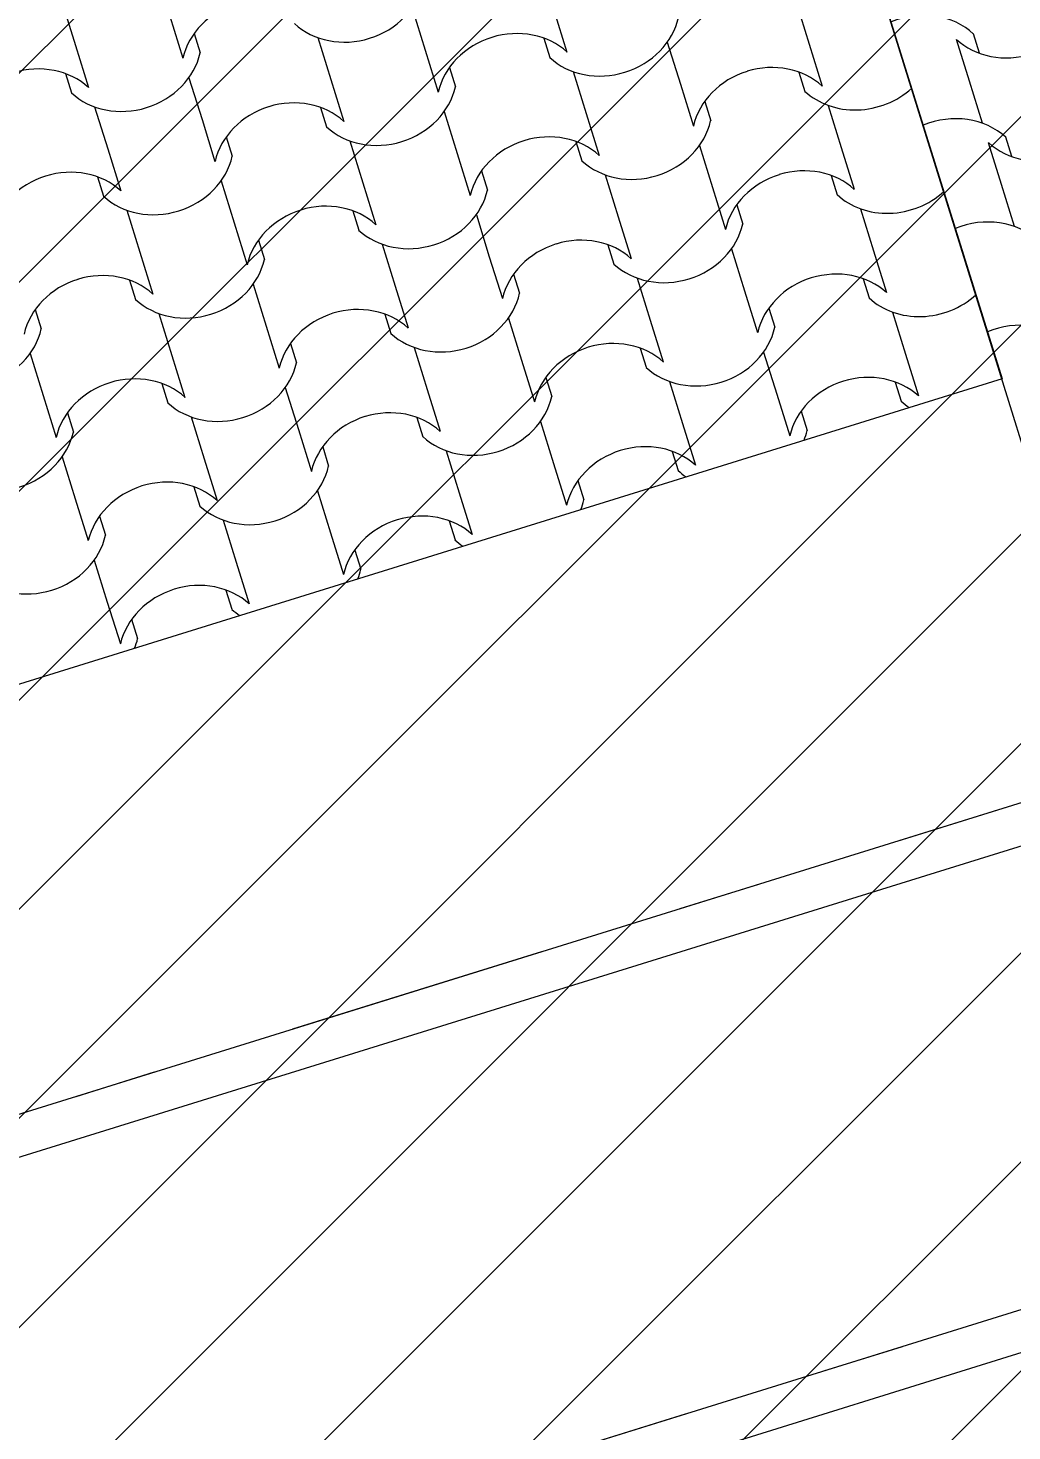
# Model space of a CAD drawing. Header units: metres. Extents: x -111189 to -108577, y -72951 to -72647.
# Drawn here: x -111169.791 to -111168.593, y -72925.406 to -72923.698 of the extents above; entities that cross this region are included whole.
import ezdxf

# ---------------------------------------------------------------- set-up
doc = ezdxf.new("R2010")
doc.units = ezdxf.units.M
doc.header["$MEASUREMENT"] = 0
doc.set_wipeout_variables(frame=1)
doc.linetypes.add('Dot & Dashed', pattern=[0.670278, 0.3175, -0.176389, 0, -0.176389])
doc.linetypes.add('Wipeout_Contour', pattern=[1, 0, -1])
for name, color, linetype in [('00 - Cotas Implantação', 7, 'Continuous'), ('02 - PASSEIOS', 7, 'Continuous'), ('03 - COBERTURA', 7, 'Continuous'), ('05 - VIGA', 7, 'Continuous'), ('13 - IMPLANTAÇÃO (apoio).Layer Apoio', 7, 'Continuous')]:
    doc.layers.add(name, color=color, linetype=linetype)
doc.styles.add('ESTILO_GERADO_2', font='malgunsl.ttf')
doc.dimstyles.new('ESTILO_GERADO__1', dxfattribs={"dimtxt": 0.15, "dimasz": 0.095, "dimexe": 0.18, "dimexo": 0.5, "dimgap": 0, "dimtad": 1, "dimzin": 0, "dimdsep": 46, "dimtxsty": 'ESTILO_GERADO_2', "dimblk": 'ARROWHEAD_2', "dimblk1": 'ARROWHEAD_2', "dimblk2": 'ARROWHEAD_2', "dimcen": 0.09, "dimclrd": 7, "dimclre": 7, "dimclrt": 7, "dimadec": 0, "dimazin": 0, "dimtfac": 1, "dimtdec": 4, "dimtmove": 0, "dimatfit": 3, "dimfxl": 1, "dimtolj": 1, "dimtzin": 0, "dimarcsym": 0})

# ---------------------------------------------------------------- blocks, each defined once
blk = doc.blocks.new('Malha_8_1', base_point=(-111182.45, -72914.5203))
at = {"color": 254, "linetype": 'Wipeout_Contour', "lineweight": 0, "ltscale": 1861428.278801215}
blk.add_wipeout([(-111182.45, -72914.5203), (-111181.1398, -72916.9324), (-111179.283, -72920.3506), (-111178.6992, -72921.4255), (-111173.1932, -72931.5618), (-111171.3979, -72934.867), (-111163.9365, -72948.6033), (-111162.5896, -72948.18), (-111170.1617, -72934.1975), (-111171.9536, -72930.8885), (-111177.4458, -72920.7467), (-111178.0283, -72919.6711), (-111179.8807, -72916.2505), (-111181.0503, -72914.0907)], dxfattribs=at).dxf.layer = '02 - PASSEIOS'
blk = doc.blocks.new('Viga_6_1', base_point=(-111170.7645, -72925.9366))
at = {"layer": '05 - VIGA', "color": 7, "linetype": 'Continuous', "lineweight": 13}
for p, q in [((-111170.7645, -72925.9366), (-111168.2817, -72925.1648)), ((-111170.7496, -72925.9844), (-111168.2668, -72925.2126)), ((-111170.7496, -72925.9844), (-111170.7645, -72925.9366))]:
    blk.add_line(p, q, dxfattribs=at)
at = {"layer": '05 - VIGA', "color": 7, "linetype": 'Dot & Dashed', "lineweight": 13}
blk.add_line((-111170.7645, -72925.9366), (-111168.2817, -72925.1648), dxfattribs=at)
blk = doc.blocks.new('Viga_17_1', base_point=(-111170.9394, -72925.3738))
at = {"layer": '05 - VIGA', "color": 7, "linetype": 'Continuous', "lineweight": 13}
for p, q in [((-111170.9394, -72925.3738), (-111168.4566, -72924.602)), ((-111170.9246, -72925.4216), (-111168.4418, -72924.6498)), ((-111170.9246, -72925.4216), (-111170.9394, -72925.3738))]:
    blk.add_line(p, q, dxfattribs=at)
at = {"layer": '05 - VIGA', "color": 7, "linetype": 'Dot & Dashed', "lineweight": 13}
blk.add_line((-111170.9394, -72925.3738), (-111168.4566, -72924.602), dxfattribs=at)
blk = doc.blocks.new('Cobertura_1_1', base_point=(-111163.2146, -72915.6944))
at = {"layer": '03 - COBERTURA', "color": 253, "linetype": 'Continuous', "lineweight": 9}
for p, q in [((-111169.7488, -72923.6679), (-111169.7329, -72923.7189)), ((-111168.8556, -72923.6661), (-111168.8398, -72923.7171)), ((-111169.6181, -72923.6832), (-111169.6023, -72923.7342)), ((-111169.3232, -72923.6735), (-111169.3074, -72923.7246)), ((-111169.1505, -72923.6758), (-111169.1347, -72923.7268)), ((-111169.7329, -72923.7189), (-111169.7171, -72923.7699)), ((-111169.5886, -72923.7042), (-111169.5813, -72923.7277)), ((-111169.438, -72923.7092), (-111169.4222, -72923.7602)), ((-111169.163, -72923.7099), (-111169.1557, -72923.7333)), ((-111169.0125, -72923.7149), (-111168.9966, -72923.7659)), ((-111168.8398, -72923.7171), (-111168.8239, -72923.7682)), ((-111169.3074, -72923.7246), (-111169.2915, -72923.7756)), ((-111169.7454, -72923.753), (-111169.7381, -72923.7765)), ((-111169.2778, -72923.7456), (-111169.2705, -72923.769)), ((-111169.1273, -72923.7506), (-111169.1114, -72923.8016)), ((-111168.8522, -72923.7512), (-111168.8449, -72923.7747)), ((-111169.5949, -72923.758), (-111169.579, -72923.809)), ((-111169.4222, -72923.7602), (-111169.4063, -72923.8113)), ((-111168.9966, -72923.7659), (-111168.9808, -72923.8169)), ((-111168.967, -72923.7869), (-111168.9597, -72923.8104)), ((-111169.7097, -72923.7937), (-111169.6938, -72923.8447)), ((-111169.4346, -72923.7943), (-111169.4273, -72923.8178)), ((-111169.2841, -72923.7993), (-111169.2683, -72923.8503)), ((-111169.1114, -72923.8016), (-111169.0956, -72923.8526)), ((-111168.8165, -72923.7919), (-111168.8007, -72923.8429)), ((-111169.579, -72923.809), (-111169.5632, -72923.86)), ((-111169.5494, -72923.83), (-111169.5422, -72923.8535)), ((-111169.3989, -72923.835), (-111169.3831, -72923.886)), ((-111169.1239, -72923.8357), (-111169.1166, -72923.8591)), ((-111169.6938, -72923.8447), (-111169.678, -72923.8957)), ((-111169.2683, -72923.8503), (-111169.2524, -72923.9014)), ((-111168.9734, -72923.8407), (-111168.9575, -72923.8917)), ((-111168.8007, -72923.8429), (-111168.7848, -72923.8939)), ((-111169.2387, -72923.8714), (-111169.2314, -72923.8948)), ((-111169.7063, -72923.8788), (-111169.699, -72923.9022)), ((-111169.5558, -72923.8838), (-111169.5399, -72923.9348)), ((-111169.3831, -72923.886), (-111169.3672, -72923.9371)), ((-111169.0882, -72923.8764), (-111169.0723, -72923.9274)), ((-111168.9575, -72923.8917), (-111168.9416, -72923.9427)), ((-111168.8131, -72923.877), (-111168.8058, -72923.9005)), ((-111169.6706, -72923.9195), (-111169.6547, -72923.9705)), ((-111169.3955, -72923.9201), (-111169.3882, -72923.9436)), ((-111169.245, -72923.9251), (-111169.2292, -72923.9761)), ((-111168.9279, -72923.9127), (-111168.9206, -72923.9362)), ((-111168.7774, -72923.9177), (-111168.7616, -72923.9687)), ((-111169.5399, -72923.9348), (-111169.5241, -72923.9858)), ((-111169.0723, -72923.9274), (-111169.0565, -72923.9784)), ((-111169.5103, -72923.9558), (-111169.5031, -72923.9793)), ((-111169.6547, -72923.9705), (-111169.6389, -72924.0215)), ((-111169.3598, -72923.9608), (-111169.344, -72924.0118)), ((-111169.2292, -72923.9761), (-111169.2133, -72924.0271)), ((-111169.0848, -72923.9615), (-111169.0775, -72923.9849)), ((-111168.9343, -72923.9665), (-111168.9184, -72924.0175)), ((-111168.7616, -72923.9687), (-111168.7457, -72924.0197)), ((-111169.6672, -72924.0046), (-111169.6599, -72924.028)), ((-111169.5167, -72924.0096), (-111169.5008, -72924.0606)), ((-111169.1996, -72923.9972), (-111169.1923, -72924.0206)), ((-111169.0491, -72924.0022), (-111169.0332, -72924.0532)), ((-111168.774, -72924.0028), (-111168.7667, -72924.0263)), ((-111169.344, -72924.0118), (-111169.3281, -72924.0628)), ((-111168.9184, -72924.0175), (-111168.9025, -72924.0685)), ((-111169.782, -72924.0403), (-111169.7747, -72924.0637)), ((-111169.6315, -72924.0453), (-111169.6156, -72924.0963)), ((-111168.8888, -72924.0385), (-111168.8815, -72924.062)), ((-111168.7383, -72924.0435), (-111168.7225, -72924.0945)), ((-111169.5008, -72924.0606), (-111169.485, -72924.1116)), ((-111169.3564, -72924.0459), (-111169.3491, -72924.0694)), ((-111169.2059, -72924.0509), (-111169.1901, -72924.1019)), ((-111169.0332, -72924.0532), (-111169.0174, -72924.1042)), ((-111169.7883, -72924.094), (-111169.7725, -72924.145)), ((-111169.6156, -72924.0963), (-111169.5998, -72924.1473)), ((-111169.4712, -72924.0816), (-111169.464, -72924.1051)), ((-111169.3207, -72924.0866), (-111169.3049, -72924.1376)), ((-111169.0457, -72924.0873), (-111169.0384, -72924.1107)), ((-111168.8952, -72924.0923), (-111168.8793, -72924.1433)), ((-111168.7225, -72924.0945), (-111168.7066, -72924.1455)), ((-111169.1901, -72924.1019), (-111169.1742, -72924.1529)), ((-111169.6281, -72924.1304), (-111169.6208, -72924.1538)), ((-111169.1605, -72924.123), (-111169.1532, -72924.1464)), ((-111169.01, -72924.1279), (-111168.9941, -72924.179)), ((-111168.7349, -72924.1286), (-111168.7276, -72924.1521)), ((-111169.7725, -72924.145), (-111169.7566, -72924.196)), ((-111169.4776, -72924.1354), (-111169.4617, -72924.1864)), ((-111169.3049, -72924.1376), (-111169.289, -72924.1886)), ((-111168.8793, -72924.1433), (-111168.8634, -72924.1943)), ((-111168.8497, -72924.1643), (-111168.8424, -72924.1877)), ((-111169.7429, -72924.1661), (-111169.7356, -72924.1895)), ((-111169.5924, -72924.171), (-111169.5765, -72924.2221)), ((-111169.3173, -72924.1717), (-111169.31, -72924.1952)), ((-111169.1668, -72924.1767), (-111169.151, -72924.2277)), ((-111168.9941, -72924.179), (-111168.9783, -72924.23)), ((-111169.4617, -72924.1864), (-111169.4459, -72924.2374)), ((-111169.4321, -72924.2074), (-111169.4248, -72924.2309)), ((-111169.2816, -72924.2124), (-111169.2658, -72924.2634)), ((-111169.0066, -72924.2131), (-111168.9993, -72924.2365)), ((-111169.7492, -72924.2198), (-111169.7334, -72924.2708)), ((-111169.5765, -72924.2221), (-111169.5607, -72924.2731)), ((-111169.151, -72924.2277), (-111169.1351, -72924.2787)), ((-111169.1214, -72924.2487), (-111169.1141, -72924.2722)), ((-111169.589, -72924.2562), (-111169.5817, -72924.2796)), ((-111169.4385, -72924.2611), (-111169.4226, -72924.3122)), ((-111169.2658, -72924.2634), (-111169.2499, -72924.3144)), ((-111169.7334, -72924.2708), (-111169.7175, -72924.3218)), ((-111169.7038, -72924.2918), (-111169.6965, -72924.3153)), ((-111169.5533, -72924.2968), (-111169.5374, -72924.3479)), ((-111169.2782, -72924.2975), (-111169.2709, -72924.321)), ((-111169.4226, -72924.3122), (-111169.4068, -72924.3632)), ((-111169.393, -72924.3332), (-111169.3857, -72924.3566)), ((-111169.7101, -72924.3456), (-111169.6943, -72924.3966)), ((-111169.5374, -72924.3479), (-111169.5216, -72924.3989)), ((-111169.5499, -72924.3819), (-111169.5426, -72924.4054)), ((-111169.6943, -72924.3966), (-111169.6784, -72924.4476)), ((-111169.6647, -72924.4176), (-111169.6574, -72924.4411))]:
    blk.add_line(p, q, dxfattribs=at)
at = {"layer": '03 - COBERTURA', "color": 7, "linetype": 'Continuous', "lineweight": 13, "flags": 128}
for points in [[(-111168.7832, -72923.5516), (-111168.605, -72924.1246)], [(-111168.605, -72924.1246), (-111171.3743, -72924.9854)]]:
    blk.add_lwpolyline(points, dxfattribs=at)
at = {"layer": '03 - COBERTURA', "color": 253, "linetype": 'Continuous', "lineweight": 9}
for centre, major_axis, start_param, end_param in [((-111169.3988, -72923.6331), (0.0878, 0.0273), 3.607672, 5.817106), ((-111169.5127, -72923.7449), (0.0883, 0.0274), 1.573772, 2.670554), ((-111169.088, -72923.6744), (0.0878, 0.0273), 3.607672, 5.817106), ((-111169.2024, -72923.7864), (0.0883, 0.0274), 0.471039, 1.56782), ((-111169.2019, -72923.7862), (0.0883, 0.0274), 1.573772, 2.670554), ((-111169.6704, -72923.7175), (0.0878, 0.0273), 3.607672, 5.817106), ((-111169.7849, -72923.8295), (0.0883, 0.0274), 0.471039, 1.56782), ((-111168.8912, -72923.8276), (0.0883, 0.0274), 1.573772, 2.670554), ((-111168.8917, -72923.8277), (0.0883, 0.0274), 0.471039, 1.56782), ((-111169.3597, -72923.7589), (0.0878, 0.0273), 3.607672, 5.817106), ((-111168.7772, -72923.7157), (0.0878, 0.0273), 3.607672, 5.200128), ((-111169.4741, -72923.8708), (0.0883, 0.0274), 0.471039, 1.56782), ((-111169.4736, -72923.8707), (0.0883, 0.0274), 1.573772, 2.670554), ((-111169.0489, -72923.8002), (0.0878, 0.0273), 3.607672, 5.817106), ((-111169.1628, -72923.912), (0.0883, 0.0274), 1.573772, 2.670554), ((-111169.1633, -72923.9122), (0.0883, 0.0274), 0.471039, 1.56782), ((-111169.6313, -72923.8433), (0.0878, 0.0273), 3.607672, 5.817106), ((-111169.7458, -72923.9553), (0.0883, 0.0274), 0.471039, 1.56782), ((-111168.8526, -72923.9535), (0.0883, 0.0274), 0.471039, 1.56782), ((-111169.7452, -72923.9551), (0.0883, 0.0274), 1.573772, 2.670554), ((-111168.8521, -72923.9534), (0.0883, 0.0274), 1.573772, 2.670554), ((-111169.3206, -72923.8846), (0.0878, 0.0273), 3.607672, 5.817106), ((-111168.7381, -72923.8415), (0.0878, 0.0273), 3.607672, 5.200128), ((-111169.4345, -72923.9965), (0.0883, 0.0274), 1.573772, 2.670554), ((-111169.435, -72923.9966), (0.0883, 0.0274), 0.471039, 1.56782), ((-111169.0098, -72923.926), (0.0878, 0.0273), 3.607672, 5.817106), ((-111169.1242, -72924.038), (0.0883, 0.0274), 0.471039, 1.56782), ((-111169.1237, -72924.0378), (0.0883, 0.0274), 1.573772, 2.670554), ((-111169.7067, -72924.0811), (0.0883, 0.0274), 0.471039, 1.56782), ((-111169.5922, -72923.9691), (0.0878, 0.0273), 3.607672, 5.817106), ((-111168.8135, -72924.0793), (0.0883, 0.0274), 0.471039, 1.56782), ((-111169.7061, -72924.0809), (0.0883, 0.0274), 1.573772, 2.670554), ((-111168.8129, -72924.0791), (0.0883, 0.0274), 1.573772, 2.670554), ((-111169.2815, -72924.0104), (0.0878, 0.0273), 3.607672, 5.817106), ((-111168.699, -72923.9673), (0.0878, 0.0273), 3.607672, 5.200128), ((-111169.3954, -72924.1222), (0.0883, 0.0274), 1.573772, 2.670554), ((-111169.3959, -72924.1224), (0.0883, 0.0274), 0.471039, 1.56782), ((-111168.9707, -72924.0518), (0.0878, 0.0273), 3.607672, 5.817106), ((-111169.8639, -72924.0535), (0.0878, 0.0273), 3.607672, 5.817106), ((-111169.0851, -72924.1638), (0.0883, 0.0274), 0.471039, 1.56782), ((-111169.0846, -72924.1636), (0.0883, 0.0274), 1.573772, 2.670554), ((-111169.5531, -72924.0949), (0.0878, 0.0273), 3.607672, 5.817106), ((-111169.667, -72924.2067), (0.0883, 0.0274), 1.573772, 2.670554), ((-111169.6675, -72924.2069), (0.0883, 0.0274), 0.471039, 1.56782), ((-111168.7738, -72924.2049), (0.0883, 0.0274), 1.573772, 2.670554), ((-111168.7744, -72924.2051), (0.0883, 0.0274), 0.471039, 1.56782), ((-111169.2424, -72924.1362), (0.0878, 0.0273), 3.607672, 5.817106), ((-111169.3568, -72924.2482), (0.0883, 0.0274), 0.471039, 1.56782), ((-111168.6599, -72924.0931), (0.0878, 0.0273), 3.607672, 3.754421), ((-111169.3563, -72924.248), (0.0883, 0.0274), 1.573772, 2.670554), ((-111169.8248, -72924.1793), (0.0878, 0.0273), 3.607672, 5.817106), ((-111168.9316, -72924.1776), (0.0878, 0.0273), 5.670357, 5.817106), ((-111169.0455, -72924.2894), (0.0883, 0.0274), 1.573772, 2.670554), ((-111169.046, -72924.2895), (0.0883, 0.0274), 0.471039, 1.56782), ((-111169.514, -72924.2207), (0.0878, 0.0273), 3.607672, 5.817106), ((-111169.6284, -72924.3326), (0.0883, 0.0274), 0.471039, 1.56782), ((-111168.9316, -72924.1776), (0.0878, 0.0273), 3.607672, 3.754421), ((-111169.6279, -72924.3325), (0.0883, 0.0274), 1.573772, 2.670554), ((-111169.2033, -72924.262), (0.0878, 0.0273), 5.670357, 5.817106), ((-111169.3172, -72924.3738), (0.0883, 0.0274), 1.573772, 2.670554), ((-111169.3177, -72924.374), (0.0883, 0.0274), 0.471039, 1.56782), ((-111169.7857, -72924.3051), (0.0878, 0.0273), 3.607672, 5.817106), ((-111169.2033, -72924.262), (0.0878, 0.0273), 3.607672, 3.754421), ((-111169.4749, -72924.3465), (0.0878, 0.0273), 5.670357, 5.817106), ((-111169.5888, -72924.4583), (0.0883, 0.0274), 1.573772, 2.670554), ((-111169.5893, -72924.4584), (0.0883, 0.0274), 0.471039, 1.56782), ((-111169.4749, -72924.3465), (0.0878, 0.0273), 3.607672, 3.754421), ((-111169.7466, -72924.4309), (0.0878, 0.0273), 5.670357, 5.817106)]:
    blk.add_ellipse(centre, major_axis=major_axis, ratio=0.876216, start_param=start_param, end_param=end_param, dxfattribs=at)
blk = doc.blocks.new('*X120', base_point=(-110957.0649, -73026.2797))
at = {"layer": '03 - COBERTURA', "color": 253, "linetype": 'Continuous', "lineweight": 9}
for p, q in [((-111168.6447, -72923.7624), (-111168.6606, -72923.7114)), ((-111168.6323, -72923.7283), (-111168.6396, -72923.7048)), ((-111168.6289, -72923.8134), (-111168.6447, -72923.7624)), ((-111168.6056, -72923.8882), (-111168.6215, -72923.8372)), ((-111168.5932, -72923.8541), (-111168.6005, -72923.8306)), ((-111168.5898, -72923.9392), (-111168.6056, -72923.8882))]:
    blk.add_line(p, q, dxfattribs=at)
for centre, major_axis, start_param, end_param in [((-111168.7072, -72923.7638), (0.0878, 0.0273), 0.466079, 1.674542), ((-111168.5928, -72923.6518), (0.0883, 0.0274), 3.612631, 4.709413), ((-111168.6681, -72923.8896), (0.0878, 0.0273), 0.466079, 1.674542), ((-111168.5537, -72923.7776), (0.0883, 0.0274), 3.612631, 4.709413), ((-111168.629, -72924.0154), (0.0878, 0.0273), 0.466079, 1.674542), ((-111168.5899, -72924.1411), (0.0878, 0.0273), 0.466079, 1.674542)]:
    blk.add_ellipse(centre, major_axis=major_axis, ratio=0.876216, start_param=start_param, end_param=end_param, dxfattribs=at)
blk = doc.blocks.new('Cobertura_2_1', base_point=(-111162.6239, -72921.6369))
at = {"layer": '03 - COBERTURA', "color": 7, "linetype": 'Continuous', "lineweight": 13, "flags": 128}
blk.add_lwpolyline([(-111168.0856, -72925.7957), (-111168.7832, -72923.5516)], dxfattribs=at)
at = {"layer": '03 - COBERTURA', "color": 7, "linetype": 'Continuous', "lineweight": 13}
blk.add_blockref('*X120', (-110957.0649, -73026.2797), dxfattribs=at)
blk = doc.blocks.new('*D123', base_point=(-110957.0649, -73026.2797))
at = {"layer": '00 - Cotas Implantação', "color": 7, "linetype": 'Continuous', "lineweight": 5, "transparency": 16777216}
for p, q in [((-111155.1284, -72925.535), (-111154.9522, -72926.102)), ((-111154.9959, -72926.0829), (-111154.9641, -72925.9421)), ((-111154.9216, -72925.9943), (-111154.98, -72926.0125)), ((-111154.98, -72926.0125), (-111159.7563, -72927.4972)), ((-111159.9047, -72927.0198), (-111159.7285, -72927.5868)), ((-111159.7722, -72927.5676), (-111159.7404, -72927.4268)), ((-111159.7563, -72927.4972), (-111169.208, -72930.4354))]:
    blk.add_line(p, q, dxfattribs=at)
at = {"layer": '00 - Cotas Implantação', "color": 7, "lineweight": 5, "transparency": 16777216, "insert": (-111157.5629, -72926.784), "char_height": 0.15, "attachment_point": 7, "rotation": 17.2686, "style": 'ESTILO_GERADO_2'}
blk.add_mtext('\\A1;{\\pql;\\fMalgun Gothic Semilight|b0|i0|c0|p0;\\W1.000000;5,00}', dxfattribs=at)
blk = doc.blocks.new('ARROWHEAD_2')
at = {"color": 0, "linetype": 'Continuous', "lineweight": 0}
for p, q in [((-0.378, -0.655), (0.378, 0.655)), ((0, 0), (-1, 0))]:
    blk.add_line(p, q, dxfattribs=at)
blk = doc.blocks.new('*D131', base_point=(-110957.0649, -73026.2797))
at = {"layer": '00 - Cotas Implantação', "color": 7, "linetype": 'Continuous', "lineweight": 5, "transparency": 16777216}
for p, q in [((-111170.6056, -72929.04), (-111172.0008, -72924.5518)), ((-111170.1281, -72928.8916), (-111170.6951, -72929.0678)), ((-111170.676, -72929.0241), (-111170.5352, -72929.0559)), ((-111169.1045, -72933.8688), (-111170.6056, -72929.04)), ((-111169.0149, -72933.841), (-111169.5819, -72934.0173)), ((-111169.1748, -72933.8529), (-111169.0341, -72933.8847)), ((-111169.0863, -72933.9272), (-111169.1045, -72933.8688))]:
    blk.add_line(p, q, dxfattribs=at)
at = {"layer": '00 - Cotas Implantação', "color": 7, "lineweight": 5, "transparency": 16777216, "insert": (-111169.8841, -72931.2596), "char_height": 0.15, "attachment_point": 7, "rotation": 287.2685, "style": 'ESTILO_GERADO_2'}
blk.add_mtext('\\A1;{\\pql;\\fMalgun Gothic Semilight|b0|i0|c0|p0;\\W1.000000;5,06}', dxfattribs=at)
blk = doc.blocks.new('*D132', base_point=(-110957.0649, -73026.2797))
at = {"layer": '00 - Cotas Implantação', "color": 7, "linetype": 'Continuous', "lineweight": 5, "transparency": 16777216}
for p, q in [((-111172.0008, -72924.5518), (-111173.5592, -72919.5385)), ((-111171.5233, -72924.4034), (-111172.0903, -72924.5797)), ((-111172.0712, -72924.5359), (-111171.9304, -72924.5677)), ((-111170.6056, -72929.04), (-111172.0008, -72924.5518)), ((-111170.676, -72929.0241), (-111170.5352, -72929.0559))]:
    blk.add_line(p, q, dxfattribs=at)
at = {"layer": '00 - Cotas Implantação', "color": 7, "lineweight": 5, "transparency": 16777216, "insert": (-111171.3323, -72926.6011), "char_height": 0.15, "attachment_point": 7, "rotation": 287.2685, "style": 'ESTILO_GERADO_2'}
blk.add_mtext('\\A1;{\\pql;\\fMalgun Gothic Semilight|b0|i0|c0|p0;\\W1.000000;4,70}', dxfattribs=at)

msp = doc.modelspace()

# ---------------------------------------------------------------- block references
at = {"layer": '02 - PASSEIOS', "color": 7, "lineweight": 13}
msp.add_blockref('Malha_8_1', (-111182.45, -72914.5203), dxfattribs=at)

# ---------------------------------------------------------------- next in the draw order: hatches: boundary and pattern name
at = {"layer": '13 - IMPLANTAÇÃO (apoio).Layer Apoio', "linetype": 'Continuous', "lineweight": 13}
h = msp.add_hatch(dxfattribs=at)
h.set_pattern_fill('MASONRY_BLOCK_0001', color=134, style=0, pattern_type=2)
h.set_pattern_definition([(45, (-111166.59685, -72922.58399), (-0.1272792, 0.1272792), [])])
h.paths.add_polyline_path([(-111172.9199, -72919.3398), (-111171.3615, -72924.3531), (-111171.1219, -72924.2786), (-111169.7267, -72928.7668), (-111160.2738, -72925.8282), (-111163.2274, -72916.3267)])

# ---------------------------------------------------------------- next in the draw order: block references
at = {"layer": '03 - COBERTURA', "color": 7, "linetype": 'Continuous', "lineweight": 13}
for name, p in [('Cobertura_1_1', (-111163.2146, -72915.6944)), ('Cobertura_2_1', (-111162.6239, -72921.6369))]:
    msp.add_blockref(name, p, dxfattribs=at)
at = {"layer": '05 - VIGA', "color": 7, "lineweight": 13}
for name, p in [('Viga_17_1', (-111170.9394, -72925.3738)), ('Viga_6_1', (-111170.7645, -72925.9366))]:
    msp.add_blockref(name, p, dxfattribs=at)

# ---------------------------------------------------------------- next in the draw order: dimensions: what is measured, and where the dimension line sits
at = {"layer": '00 - Cotas Implantação', "color": 7, "linetype": 'Continuous', "lineweight": 5}
for base, p1, p2, angle, picture, middle, turn in [((-111172.0008, -72924.5518), (-111169.7323, -72928.7685), (-111171.3615, -72924.3531), 107.2685, '*D132', (-111171.203, -72926.7643), 287.2685), ((-111159.7563, -72927.4972), (-111155.4976, -72924.3474), (-111160.275, -72925.8286), 197.2686, '*D123', (-111157.3998, -72926.6547), 17.2686), ((-111170.6056, -72929.04), (-111170.1617, -72934.1975), (-111169.7323, -72928.7685), 107.2685, '*D131', (-111169.7549, -72931.4228), 287.2685)]:
    dim = msp.add_linear_dim(base=base, p1=p1, p2=p2, angle=angle, dimstyle='ESTILO_GERADO__1', dxfattribs=at)
    dim.commit()
    dim.dimension.update_dxf_attribs({"geometry": picture, "text_midpoint": middle, "dimtype": 160, "text_rotation": turn})

doc.saveas('drawing.dxf')
